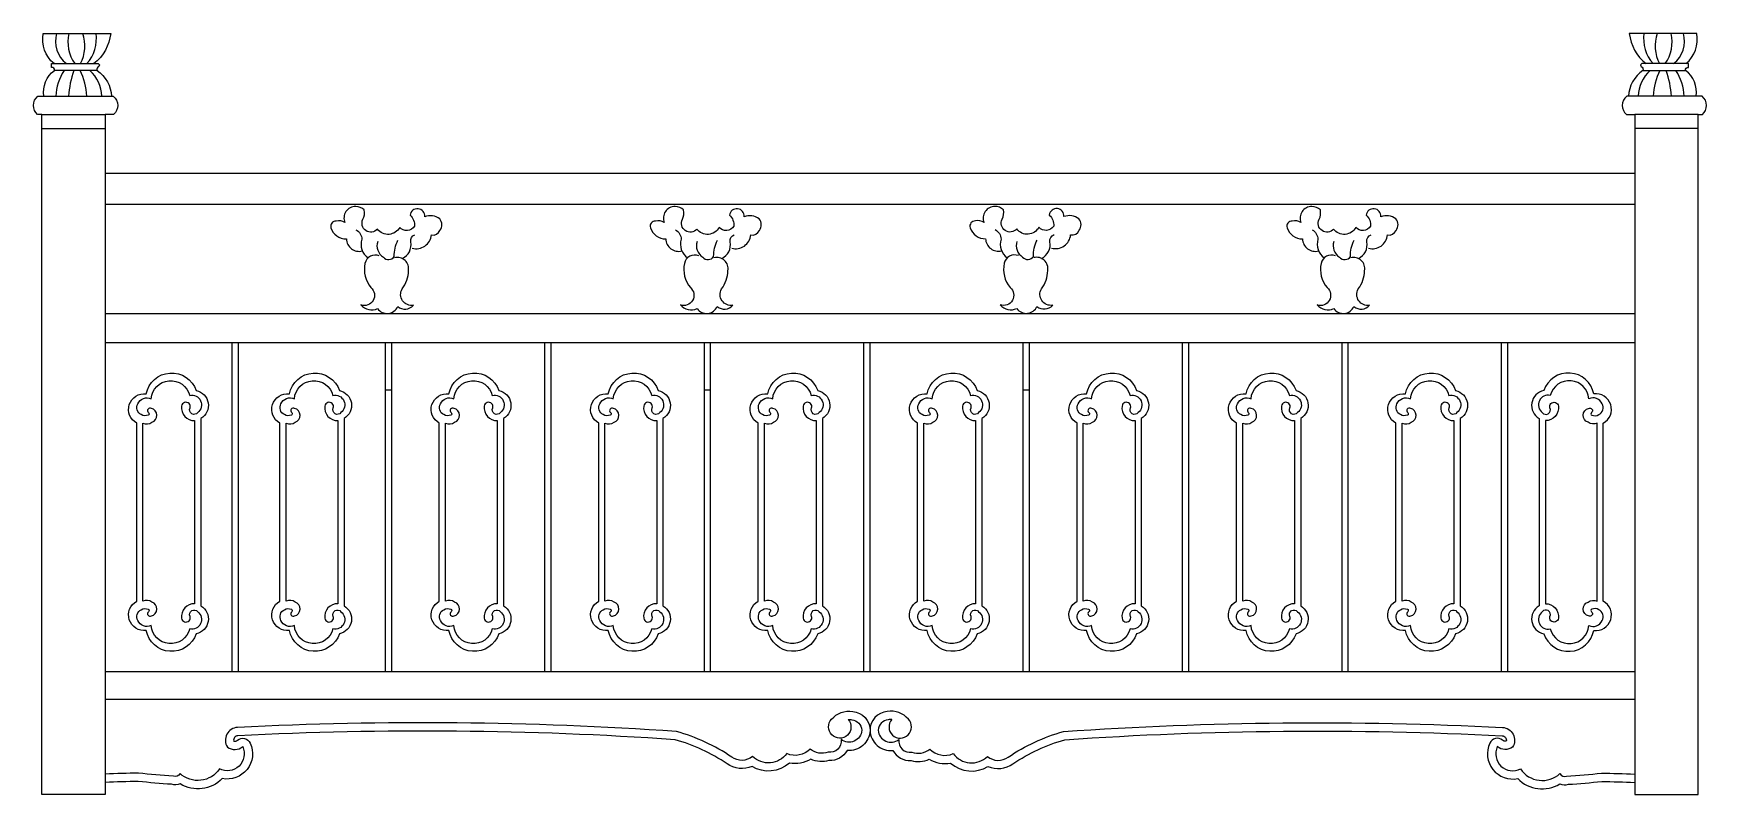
# Model space of a CAD drawing. Header units: metres. Extents: x 2906 to 5330, y 1151 to 2253.
import ezdxf

# ---------------------------------------------------------------- set-up
doc = ezdxf.new("R2010")
doc.units = ezdxf.units.M
for name, color, linetype in [('3', 3, 'Continuous'), ('4', 4, 'Continuous'), ('7', 7, 'Continuous')]:
    doc.layers.add(name, color=color, linetype=linetype)

msp = doc.modelspace()

# ---------------------------------------------------------------- linework, layer by layer
at = {"layer": '3'}
for p, q in [((3416.14, 1737.34), (3425.14, 1737.34)), ((3878.14, 1737.34), (3887.14, 1737.34)), ((4340.14, 1737.34), (4349.14, 1737.34))]:
    msp.add_line(p, q, dxfattribs=at)
for points in [[(3373.35, 1969.07, -0.27), (3381.86, 1955.22, 0.33), (3390.94, 1928.25, 0.33)], [(3836.16, 1969.07, -0.27), (3844.67, 1955.22, 0.33), (3853.76, 1928.25, 0.33)], [(4299.49, 1969.23, -0.27), (4308, 1955.38, 0.33), (4317.08, 1928.42, 0.33)], [(4758.67, 1969.07, -0.27), (4767.18, 1955.22, 0.33), (4776.27, 1928.25, 0.33)], [(3404.86, 1952.07, 0.35), (3413.05, 1929.41, 0.51), (3428.81, 1930.35, -0.12), (3434.17, 1953.96)], [(3440.5, 1927.38, 0.34), (3452.76, 1951.44, -0.36), (3458.75, 1961.83)], [(3867.68, 1952.07, 0.35), (3875.87, 1929.41, 0.51), (3891.63, 1930.35, -0.12), (3896.98, 1953.96)], [(3903.32, 1927.38, 0.34), (3915.58, 1951.44, -0.36), (3921.57, 1961.83)], [(4331, 1952.24, 0.35), (4339.2, 1929.57, 0.51), (4354.95, 1930.52, -0.12), (4360.31, 1954.12)], [(4366.64, 1927.55, 0.34), (4378.91, 1951.61, -0.36), (4384.89, 1961.99)], [(4790.19, 1952.07, 0.35), (4798.38, 1929.41, 0.51), (4814.14, 1930.35, -0.12), (4819.5, 1953.96)], [(4825.83, 1927.38, 0.34), (4838.09, 1951.44, -0.36), (4844.08, 1961.83)], [(4086.55, 1259.67, -0.06), (4091.58, 1259.31, -0.39), (4106.14, 1244.04, -0.6), (4076.29, 1230.59, -0.51), (4057.36, 1212.41, -0.27), (4031.52, 1216.77, -0.31), (3997.67, 1210.23, -0.45), (3947.97, 1206.01, -0.34), (3917.89, 1205.17, 0.08), (3837.76, 1242.23, 0.03), (3201.91, 1248.09, 0.58), (3187.07, 1219.75, 0.34), (3209.32, 1220.4, -0.71), (3175.56, 1188.04, -0.46), (3118.58, 1181.31, -0.41), (3108.77, 1177.64, -0.01), (3058.53, 1181.92, 0.01), (3010.14, 1180.52, 0.01)], [(4149.73, 1259.67, 0.06), (4144.7, 1259.31, 0.39), (4130.14, 1244.04, 0.6), (4159.99, 1230.59, 0.51), (4178.92, 1212.41, 0.27), (4204.76, 1216.77, 0.31), (4238.61, 1210.23, 0.45), (4288.3, 1206.01, 0.34), (4318.39, 1205.17, -0.08), (4398.52, 1242.23, -0.03), (5034.37, 1248.09, -0.58), (5049.2, 1219.75, -0.34), (5026.96, 1220.4, 0.71), (5060.72, 1188.04, 0.46), (5117.7, 1181.31, 0.41), (5127.5, 1177.64, 0.01), (5177.75, 1181.92, -0.01), (5226.14, 1180.52, -0.01)]]:
    msp.add_lwpolyline(points, format="xyb", dxfattribs=at)
for points in [[(3064.64, 1688.88, 0.28), (3077.84, 1690.24, 0.74), (3077, 1710.36, 0.92), (3072.76, 1704.27, -0.56), (3072.26, 1700.38, -0.21), (3062.1, 1701.23, -0.42), (3057.19, 1716.95, -0.42), (3076.66, 1724.22, -0.85), (3132.45, 1729.11, -0.81), (3144.06, 1704.25, -0.91), (3133, 1710.88, 1.11), (3120.83, 1713.64, 0.47), (3139.64, 1692.64), (3139.64, 1427.32, 0.47), (3120.83, 1406.32, 1.11), (3133, 1409.08, -0.91), (3144.06, 1415.71, -0.81), (3132.45, 1390.85, -0.85), (3076.66, 1395.74, -0.42), (3057.19, 1403.01, -0.42), (3062.1, 1418.73, -0.21), (3072.26, 1419.58, -0.56), (3072.76, 1415.69, 0.92), (3077, 1409.6, 0.74), (3077.84, 1429.72, 0.28), (3064.64, 1431.07)], [(3272.14, 1688.88, 0.28), (3285.34, 1690.24, 0.74), (3284.5, 1710.36, 0.92), (3280.26, 1704.27, -0.56), (3279.76, 1700.38, -0.21), (3269.6, 1701.23, -0.42), (3264.69, 1716.95, -0.42), (3284.16, 1724.22, -0.85), (3339.95, 1729.11, -0.81), (3351.56, 1704.25, -0.91), (3340.5, 1710.88, 1.11), (3328.33, 1713.64, 0.47), (3347.14, 1692.64), (3347.14, 1427.32, 0.47), (3328.33, 1406.32, 1.11), (3340.5, 1409.08, -0.91), (3351.56, 1415.71, -0.81), (3339.95, 1390.85, -0.85), (3284.16, 1395.74, -0.42), (3264.69, 1403.01, -0.42), (3269.6, 1418.73, -0.21), (3279.76, 1419.58, -0.56), (3280.26, 1415.69, 0.92), (3284.5, 1409.6, 0.74), (3285.34, 1429.72, 0.28), (3272.14, 1431.07)], [(3503.14, 1688.88, 0.28), (3516.34, 1690.24, 0.74), (3515.5, 1710.36, 0.92), (3511.26, 1704.27, -0.56), (3510.76, 1700.38, -0.21), (3500.6, 1701.23, -0.42), (3495.69, 1716.95, -0.42), (3515.16, 1724.22, -0.85), (3570.95, 1729.11, -0.81), (3582.56, 1704.25, -0.91), (3571.5, 1710.88, 1.11), (3559.33, 1713.64, 0.47), (3578.14, 1692.64), (3578.14, 1427.32, 0.47), (3559.33, 1406.32, 1.11), (3571.5, 1409.08, -0.91), (3582.56, 1415.71, -0.81), (3570.95, 1390.85, -0.85), (3515.16, 1395.74, -0.42), (3495.69, 1403.01, -0.42), (3500.6, 1418.73, -0.21), (3510.76, 1419.58, -0.56), (3511.26, 1415.69, 0.92), (3515.5, 1409.6, 0.74), (3516.34, 1429.72, 0.28), (3503.14, 1431.07)], [(3734.14, 1688.88, 0.28), (3747.34, 1690.24, 0.74), (3746.5, 1710.36, 0.92), (3742.26, 1704.27, -0.56), (3741.76, 1700.38, -0.21), (3731.6, 1701.23, -0.42), (3726.69, 1716.95, -0.42), (3746.16, 1724.22, -0.85), (3801.95, 1729.11, -0.81), (3813.56, 1704.25, -0.91), (3802.5, 1710.88, 1.11), (3790.33, 1713.64, 0.47), (3809.14, 1692.64), (3809.14, 1427.32, 0.47), (3790.33, 1406.32, 1.11), (3802.5, 1409.08, -0.91), (3813.56, 1415.71, -0.81), (3801.95, 1390.85, -0.85), (3746.16, 1395.74, -0.42), (3726.69, 1403.01, -0.42), (3731.6, 1418.73, -0.21), (3741.76, 1419.58, -0.56), (3742.26, 1415.69, 0.92), (3746.5, 1409.6, 0.74), (3747.34, 1429.72, 0.28), (3734.14, 1431.07)], [(3965.14, 1688.88, 0.28), (3978.34, 1690.24, 0.74), (3977.5, 1710.36, 0.92), (3973.26, 1704.27, -0.56), (3972.76, 1700.38, -0.21), (3962.6, 1701.23, -0.42), (3957.69, 1716.95, -0.42), (3977.16, 1724.22, -0.85), (4032.95, 1729.11, -0.81), (4044.56, 1704.25, -0.91), (4033.5, 1710.88, 1.11), (4021.33, 1713.64, 0.47), (4040.14, 1692.64), (4040.14, 1427.32, 0.47), (4021.33, 1406.32, 1.11), (4033.5, 1409.08, -0.91), (4044.56, 1415.71, -0.81), (4032.95, 1390.85, -0.85), (3977.16, 1395.74, -0.42), (3957.69, 1403.01, -0.42), (3962.6, 1418.73, -0.21), (3972.76, 1419.58, -0.56), (3973.26, 1415.69, 0.92), (3977.5, 1409.6, 0.74), (3978.34, 1429.72, 0.28), (3965.14, 1431.07)], [(4196.14, 1688.88, 0.28), (4209.34, 1690.24, 0.74), (4208.5, 1710.36, 0.92), (4204.26, 1704.27, -0.56), (4203.76, 1700.38, -0.21), (4193.6, 1701.23, -0.42), (4188.69, 1716.95, -0.42), (4208.16, 1724.22, -0.85), (4263.95, 1729.11, -0.81), (4275.56, 1704.25, -0.91), (4264.5, 1710.88, 1.11), (4252.33, 1713.64, 0.47), (4271.14, 1692.64), (4271.14, 1427.32, 0.47), (4252.33, 1406.32, 1.11), (4264.5, 1409.08, -0.91), (4275.56, 1415.71, -0.81), (4263.95, 1390.85, -0.85), (4208.16, 1395.74, -0.42), (4188.69, 1403.01, -0.42), (4193.6, 1418.73, -0.21), (4203.76, 1419.58, -0.56), (4204.26, 1415.69, 0.92), (4208.5, 1409.6, 0.74), (4209.34, 1429.72, 0.28), (4196.14, 1431.07)], [(4427.14, 1688.88, 0.28), (4440.34, 1690.24, 0.74), (4439.5, 1710.36, 0.92), (4435.26, 1704.27, -0.56), (4434.76, 1700.38, -0.21), (4424.6, 1701.23, -0.42), (4419.69, 1716.95, -0.42), (4439.16, 1724.22, -0.85), (4494.95, 1729.11, -0.81), (4506.56, 1704.25, -0.91), (4495.5, 1710.88, 1.11), (4483.33, 1713.64, 0.47), (4502.14, 1692.64), (4502.14, 1427.32, 0.47), (4483.33, 1406.32, 1.11), (4495.5, 1409.08, -0.91), (4506.56, 1415.71, -0.81), (4494.95, 1390.85, -0.85), (4439.16, 1395.74, -0.42), (4419.69, 1403.01, -0.42), (4424.6, 1418.73, -0.21), (4434.76, 1419.58, -0.56), (4435.26, 1415.69, 0.92), (4439.5, 1409.6, 0.74), (4440.34, 1429.72, 0.28), (4427.14, 1431.07)], [(4658.14, 1688.88, 0.28), (4671.34, 1690.24, 0.74), (4670.5, 1710.36, 0.92), (4666.26, 1704.27, -0.56), (4665.76, 1700.38, -0.21), (4655.6, 1701.23, -0.42), (4650.69, 1716.95, -0.42), (4670.16, 1724.22, -0.85), (4725.95, 1729.11, -0.81), (4737.56, 1704.25, -0.91), (4726.5, 1710.88, 1.11), (4714.33, 1713.64, 0.47), (4733.14, 1692.64), (4733.14, 1427.32, 0.47), (4714.33, 1406.32, 1.11), (4726.5, 1409.08, -0.91), (4737.56, 1415.71, -0.81), (4725.95, 1390.85, -0.85), (4670.16, 1395.74, -0.42), (4650.69, 1403.01, -0.42), (4655.6, 1418.73, -0.21), (4665.76, 1419.58, -0.56), (4666.26, 1415.69, 0.92), (4670.5, 1409.6, 0.74), (4671.34, 1429.72, 0.28), (4658.14, 1431.07)], [(4889.14, 1688.88, 0.28), (4902.34, 1690.24, 0.74), (4901.5, 1710.36, 0.92), (4897.26, 1704.27, -0.56), (4896.76, 1700.38, -0.21), (4886.6, 1701.23, -0.42), (4881.69, 1716.95, -0.42), (4901.16, 1724.22, -0.85), (4956.95, 1729.11, -0.81), (4968.56, 1704.25, -0.91), (4957.5, 1710.88, 1.11), (4945.33, 1713.64, 0.47), (4964.14, 1692.64), (4964.14, 1427.32, 0.47), (4945.33, 1406.32, 1.11), (4957.5, 1409.08, -0.91), (4968.56, 1415.71, -0.81), (4956.95, 1390.85, -0.85), (4901.16, 1395.74, -0.42), (4881.69, 1403.01, -0.42), (4886.6, 1418.73, -0.21), (4896.76, 1419.58, -0.56), (4897.26, 1415.69, 0.92), (4901.5, 1409.6, 0.74), (4902.34, 1429.72, 0.28), (4889.14, 1431.07)], [(5171.64, 1688.88, -0.28), (5158.44, 1690.24, -0.74), (5159.28, 1710.36, -0.92), (5163.51, 1704.27, 0.56), (5164.02, 1700.38, 0.21), (5174.18, 1701.23, 0.42), (5179.09, 1716.95, 0.42), (5159.62, 1724.22, 0.85), (5103.83, 1729.11, 0.81), (5092.21, 1704.25, 0.91), (5103.28, 1710.88, -1.11), (5115.45, 1713.64, -0.47), (5096.64, 1692.64), (5096.64, 1427.32, -0.47), (5115.45, 1406.32, -1.11), (5103.28, 1409.08, 0.91), (5092.21, 1415.71, 0.81), (5103.83, 1390.85, 0.85), (5159.62, 1395.74, 0.42), (5179.09, 1403.01, 0.42), (5174.18, 1418.73, 0.21), (5164.02, 1419.58, 0.56), (5163.51, 1415.69, -0.92), (5159.28, 1409.6, -0.74), (5158.44, 1429.72, -0.28), (5171.64, 1431.07)]]:
    msp.add_lwpolyline(points, format="xyb", close=True, dxfattribs=at)
for centre, radius, start, end in [((2980.53, 2242.58), 42.42, 165.23, 230.9), ((3011.83, 2241.38), 55.87, 167.59, 214.59), ((2926.56, 2235.5), 54.13, 331.48, 19.3), ((2942.33, 2246.01), 55.04, 318.68, 7.71), ((5293.95, 2246.01), 55.04, 172.29, 221.32), ((5309.72, 2235.5), 54.13, 160.7, 208.52), ((5224.44, 2241.38), 55.87, 325.41, 12.41), ((5255.75, 2242.58), 42.42, 309.1, 14.77), ((3017.93, 2157.32), 79.77, 147.81, 176.35), ((3111.87, 2150.04), 155.56, 161.34, 175.44), ((2887.44, 2158.46), 95.86, 2.35, 25.56), ((2948.75, 2159.11), 56.55, 3.34, 46.04), ((5287.53, 2159.11), 56.55, 133.96, 176.66), ((5348.84, 2158.46), 95.86, 154.44, 177.65), ((5124.41, 2150.04), 155.56, 4.56, 18.66), ((5218.34, 2157.32), 79.77, 3.65, 32.19)]:
    msp.add_arc(centre, radius, start, end, dxfattribs=at)
at = {"layer": '4'}
for p, q in [((2935.97, 2209.66), (2993.77, 2209.66)), ((5300.31, 2209.66), (5242.5, 2209.66)), ((2998.4, 2199.82), (2936.38, 2199.82)), ((5237.88, 2199.82), (5299.9, 2199.82)), ((2921.28, 2162.4), (3019.37, 2162.4)), ((5314.99, 2162.4), (5216.91, 2162.4)), ((2918.14, 2135.98), (3010.14, 2135.98)), ((5318.14, 2135.98), (5226.14, 2135.98)), ((3010.14, 2050.98), (5226.14, 2050.98)), ((3010.14, 1805.98), (5226.14, 1805.98)), ((3010.14, 1288.98), (5226.14, 1288.98))]:
    msp.add_line(p, q, dxfattribs=at)
for points in [[(2918.14, 1150.98), (2918.14, 2135.98), (2912.14, 2135.98, -0.47), (2912.49, 2162.4), (2921.28, 2162.4, -0.28), (2936.38, 2199.82, 0.59), (2932.33, 2204.25), (2932.33, 2209.66), (2935.97, 2209.66, -0.27), (2920.24, 2253.39), (3017.98, 2253.39, -0.2), (2993.77, 2209.66), (2999.67, 2209.66, -0.66), (3000.71, 2205.5, 0.48), (2998.4, 2199.82, -0.23), (3019.37, 2162.4), (3021.79, 2162.4, -0.47), (3022.14, 2135.98), (3010.14, 2135.98), (3010.14, 1150.98)], [(5318.14, 1150.98), (5318.14, 2135.98), (5324.14, 2135.98, 0.47), (5323.79, 2162.4), (5314.99, 2162.4, 0.28), (5299.9, 2199.82, -0.59), (5303.95, 2204.25), (5303.95, 2209.66), (5300.31, 2209.66, 0.27), (5316.04, 2253.39), (5218.3, 2253.39, 0.2), (5242.5, 2209.66), (5236.61, 2209.66, 0.66), (5235.56, 2205.5, -0.48), (5237.88, 2199.82, 0.23), (5216.91, 2162.4), (5214.49, 2162.4, 0.47), (5214.14, 2135.98), (5226.14, 2135.98), (5226.14, 1150.98)]]:
    msp.add_lwpolyline(points, format="xyb", close=True, dxfattribs=at)
msp.add_lwpolyline([(4086.55, 1259.67, -2.27), (4062.49, 1260.11, -0.26), (4093.14, 1271.22, -0.39), (4118.14, 1243.76, -0.43), (4084.94, 1214.81, -0.29), (4058.62, 1200.21, -0.18), (4032.38, 1202.2, -0.19), (4001.33, 1196.57, -0.33), (3947.19, 1191.6, -0.26), (3911.04, 1195.32, 0.08), (3835.68, 1230.35, 0.03), (3202.38, 1236.1, 0.47), (3196.24, 1228.48, 0.24), (3201.74, 1229.7, -0.49), (3220.24, 1225.38, -0.61), (3179.58, 1174.06, -0.35), (3118.74, 1166.28, -0.16), (3106.33, 1165.78, -0.01), (3058.01, 1169.92, 0.01), (3010.14, 1168.5, 0.01)], format="xyb", dxfattribs=at)
at = {"layer": '7'}
for p, q in [((2918.14, 2115.98), (3010.14, 2115.98)), ((5318.14, 2115.98), (5226.14, 2115.98)), ((3010.14, 2005.98), (5226.14, 2005.98)), ((3010.14, 1847.98), (5226.14, 1847.98)), ((3194.14, 1328.98), (3194.14, 1805.98)), ((3203.14, 1328.98), (3203.14, 1805.98)), ((3416.14, 1328.98), (3416.14, 1805.98)), ((3425.14, 1328.98), (3425.14, 1805.98)), ((3647.14, 1328.98), (3647.14, 1805.98)), ((3656.14, 1328.98), (3656.14, 1805.98)), ((3878.14, 1328.98), (3878.14, 1805.98)), ((3887.14, 1328.98), (3887.14, 1805.98)), ((4109.14, 1328.98), (4109.14, 1805.98)), ((4118.14, 1328.98), (4118.14, 1805.98)), ((4340.14, 1328.98), (4340.14, 1805.98)), ((4349.14, 1328.98), (4349.14, 1805.98)), ((4571.14, 1328.98), (4571.14, 1805.98)), ((4580.14, 1328.98), (4580.14, 1805.98)), ((4802.14, 1328.98), (4802.14, 1805.98)), ((4811.14, 1328.98), (4811.14, 1805.98)), ((5033.14, 1328.98), (5033.14, 1805.98)), ((5042.14, 1328.98), (5042.14, 1805.98)), ((3010.14, 1328.98), (5226.14, 1328.98))]:
    msp.add_line(p, q, dxfattribs=at)
for points in [[(3454.97, 1942.31, 0.46), (3482.7, 1961.51, 0.36), (3494.99, 1968.12, 0.36), (3494.68, 1984.81, 0.25), (3472.93, 1987.95, 0.99), (3451.82, 1990.16, -0.23), (3458.12, 1974.1, -0.5), (3436.69, 1972.53, -0.55), (3404.55, 1970.01, -0.88), (3383.43, 1984.18, 0.18), (3385.32, 1997.71, 0.2), (3373.03, 2002.75, 0.54), (3357.27, 1979.46, 0.22), (3344.67, 1981.66, 0.53), (3337.1, 1971.9, 0.33), (3359.48, 1955.85, 0.48), (3382.62, 1938.33)], [(3917.78, 1942.31, 0.46), (3945.52, 1961.51, 0.36), (3957.81, 1968.12, 0.36), (3957.49, 1984.81, 0.25), (3935.75, 1987.95, 0.99), (3914.63, 1990.16, -0.23), (3920.94, 1974.1, -0.5), (3899.51, 1972.53, -0.55), (3867.36, 1970.01, -0.88), (3846.25, 1984.18, 0.18), (3848.14, 1997.71, 0.2), (3835.85, 2002.75, 0.54), (3820.09, 1979.46, 0.22), (3807.48, 1981.66, 0.53), (3799.92, 1971.9, 0.33), (3822.29, 1955.85, 0.48), (3845.43, 1938.33)], [(4381.11, 1942.48, 0.46), (4408.84, 1961.68, 0.36), (4421.14, 1968.29, 0.36), (4420.82, 1984.97, 0.25), (4399.08, 1988.12, 0.99), (4377.96, 1990.32, -0.23), (4384.26, 1974.27, -0.5), (4362.83, 1972.7, -0.55), (4330.69, 1970.18, -0.88), (4309.57, 1984.34, 0.18), (4311.46, 1997.88, 0.2), (4299.17, 2002.91, 0.54), (4283.42, 1979.62, 0.22), (4270.81, 1981.82, 0.53), (4263.25, 1972.07, 0.33), (4285.62, 1956.01, 0.48), (4308.76, 1938.49)], [(4840.3, 1942.31, 0.46), (4868.03, 1961.51, 0.36), (4880.32, 1968.12, 0.36), (4880, 1984.81, 0.25), (4858.26, 1987.95, 0.99), (4837.14, 1990.16, -0.23), (4843.45, 1974.1, -0.5), (4822.02, 1972.53, -0.55), (4789.87, 1970.01, -0.88), (4768.76, 1984.18, 0.18), (4770.65, 1997.71, 0.2), (4758.36, 2002.75, 0.54), (4742.6, 1979.46, 0.22), (4729.99, 1981.66, 0.53), (4722.43, 1971.9, 0.33), (4744.81, 1955.85, 0.48), (4767.94, 1938.33)], [(3407.11, 1931.39, 0.46), (3386.41, 1920.34, 0.23), (3395.07, 1885.24, -0.83), (3380.63, 1860.1, 0.33), (3404.76, 1854.86, 0.58), (3433.93, 1857.82, 0.4), (3456.69, 1859.62, -0.64), (3440.32, 1883.32, 0.16), (3449.47, 1909.76, 0.55), (3429.25, 1928.51)], [(3869.92, 1931.39, 0.46), (3849.22, 1920.34, 0.23), (3857.89, 1885.24, -0.83), (3843.45, 1860.1, 0.33), (3867.58, 1854.86, 0.58), (3896.75, 1857.82, 0.4), (3919.5, 1859.62, -0.64), (3903.13, 1883.32, 0.16), (3912.28, 1909.76, 0.55), (3892.06, 1928.51)], [(4333.25, 1931.56, 0.46), (4312.55, 1920.5, 0.23), (4321.22, 1885.4, -0.83), (4306.78, 1860.27, 0.33), (4330.91, 1855.02, 0.58), (4360.07, 1857.99, 0.4), (4382.83, 1859.79, -0.64), (4366.46, 1883.48, 0.16), (4375.61, 1909.92, 0.55), (4355.39, 1928.67)], [(4792.43, 1931.39, 0.46), (4771.74, 1920.34, 0.23), (4780.4, 1885.24, -0.83), (4765.96, 1860.1, 0.33), (4790.09, 1854.86, 0.58), (4819.26, 1857.82, 0.4), (4842.01, 1859.62, -0.64), (4825.65, 1883.32, 0.16), (4834.79, 1909.76, 0.55), (4814.58, 1928.51)], [(4149.73, 1259.67, 2.27), (4173.79, 1260.11, 0.26), (4143.13, 1271.22, 0.39), (4118.14, 1243.76, 0.43), (4151.34, 1214.81, 0.29), (4177.65, 1200.21, 0.18), (4203.9, 1202.2, 0.19), (4234.95, 1196.57, 0.33), (4289.09, 1191.6, 0.26), (4325.24, 1195.32, -0.08), (4400.6, 1230.35, -0.03), (5033.9, 1236.1, -0.47), (5040.03, 1228.48, -0.24), (5034.54, 1229.7, 0.49), (5016.04, 1225.38, 0.61), (5056.69, 1174.06, 0.35), (5117.54, 1166.28, 0.16), (5129.95, 1165.78, 0.01), (5178.27, 1169.92, -0.01), (5226.14, 1168.5, -0.01)]]:
    msp.add_lwpolyline(points, format="xyb", dxfattribs=at)
for points in [[(3148.64, 1424.32, -0.69), (3141.86, 1383.92, -0.77), (3069.43, 1388.7, -0.83), (3055.64, 1431.07), (3055.64, 1688.88, -0.83), (3069.43, 1731.26, -0.77), (3141.86, 1736.04, -0.69), (3148.64, 1695.64)], [(3356.14, 1424.32, -0.69), (3349.36, 1383.92, -0.77), (3276.93, 1388.7, -0.83), (3263.14, 1431.07), (3263.14, 1688.88, -0.83), (3276.93, 1731.26, -0.77), (3349.36, 1736.04, -0.69), (3356.14, 1695.64)], [(3587.14, 1424.32, -0.69), (3580.36, 1383.92, -0.77), (3507.93, 1388.7, -0.83), (3494.14, 1431.07), (3494.14, 1688.88, -0.83), (3507.93, 1731.26, -0.77), (3580.36, 1736.04, -0.69), (3587.14, 1695.64)], [(3818.14, 1424.32, -0.69), (3811.36, 1383.92, -0.77), (3738.93, 1388.7, -0.83), (3725.14, 1431.07), (3725.14, 1688.88, -0.83), (3738.93, 1731.26, -0.77), (3811.36, 1736.04, -0.69), (3818.14, 1695.64)], [(4049.14, 1424.32, -0.69), (4042.36, 1383.92, -0.77), (3969.93, 1388.7, -0.83), (3956.14, 1431.07), (3956.14, 1688.88, -0.83), (3969.93, 1731.26, -0.77), (4042.36, 1736.04, -0.69), (4049.14, 1695.64)], [(4280.14, 1424.32, -0.69), (4273.36, 1383.92, -0.77), (4200.93, 1388.7, -0.83), (4187.14, 1431.07), (4187.14, 1688.88, -0.83), (4200.93, 1731.26, -0.77), (4273.36, 1736.04, -0.69), (4280.14, 1695.64)], [(4511.14, 1424.32, -0.69), (4504.36, 1383.92, -0.77), (4431.93, 1388.7, -0.83), (4418.14, 1431.07), (4418.14, 1688.88, -0.83), (4431.93, 1731.26, -0.77), (4504.36, 1736.04, -0.69), (4511.14, 1695.64)], [(4742.14, 1424.32, -0.69), (4735.36, 1383.92, -0.77), (4662.93, 1388.7, -0.83), (4649.14, 1431.07), (4649.14, 1688.88, -0.83), (4662.93, 1731.26, -0.77), (4735.36, 1736.04, -0.69), (4742.14, 1695.64)], [(4973.14, 1424.32, -0.69), (4966.36, 1383.92, -0.77), (4893.93, 1388.7, -0.83), (4880.14, 1431.07), (4880.14, 1688.88, -0.83), (4893.93, 1731.26, -0.77), (4966.36, 1736.04, -0.69), (4973.14, 1695.64)], [(5087.64, 1424.32, 0.69), (5094.42, 1383.92, 0.77), (5166.85, 1388.7, 0.83), (5180.64, 1431.07), (5180.64, 1688.88, 0.83), (5166.85, 1731.26, 0.77), (5094.42, 1736.04, 0.69), (5087.64, 1695.64)]]:
    msp.add_lwpolyline(points, format="xyb", close=True, dxfattribs=at)

doc.saveas('drawing.dxf')
